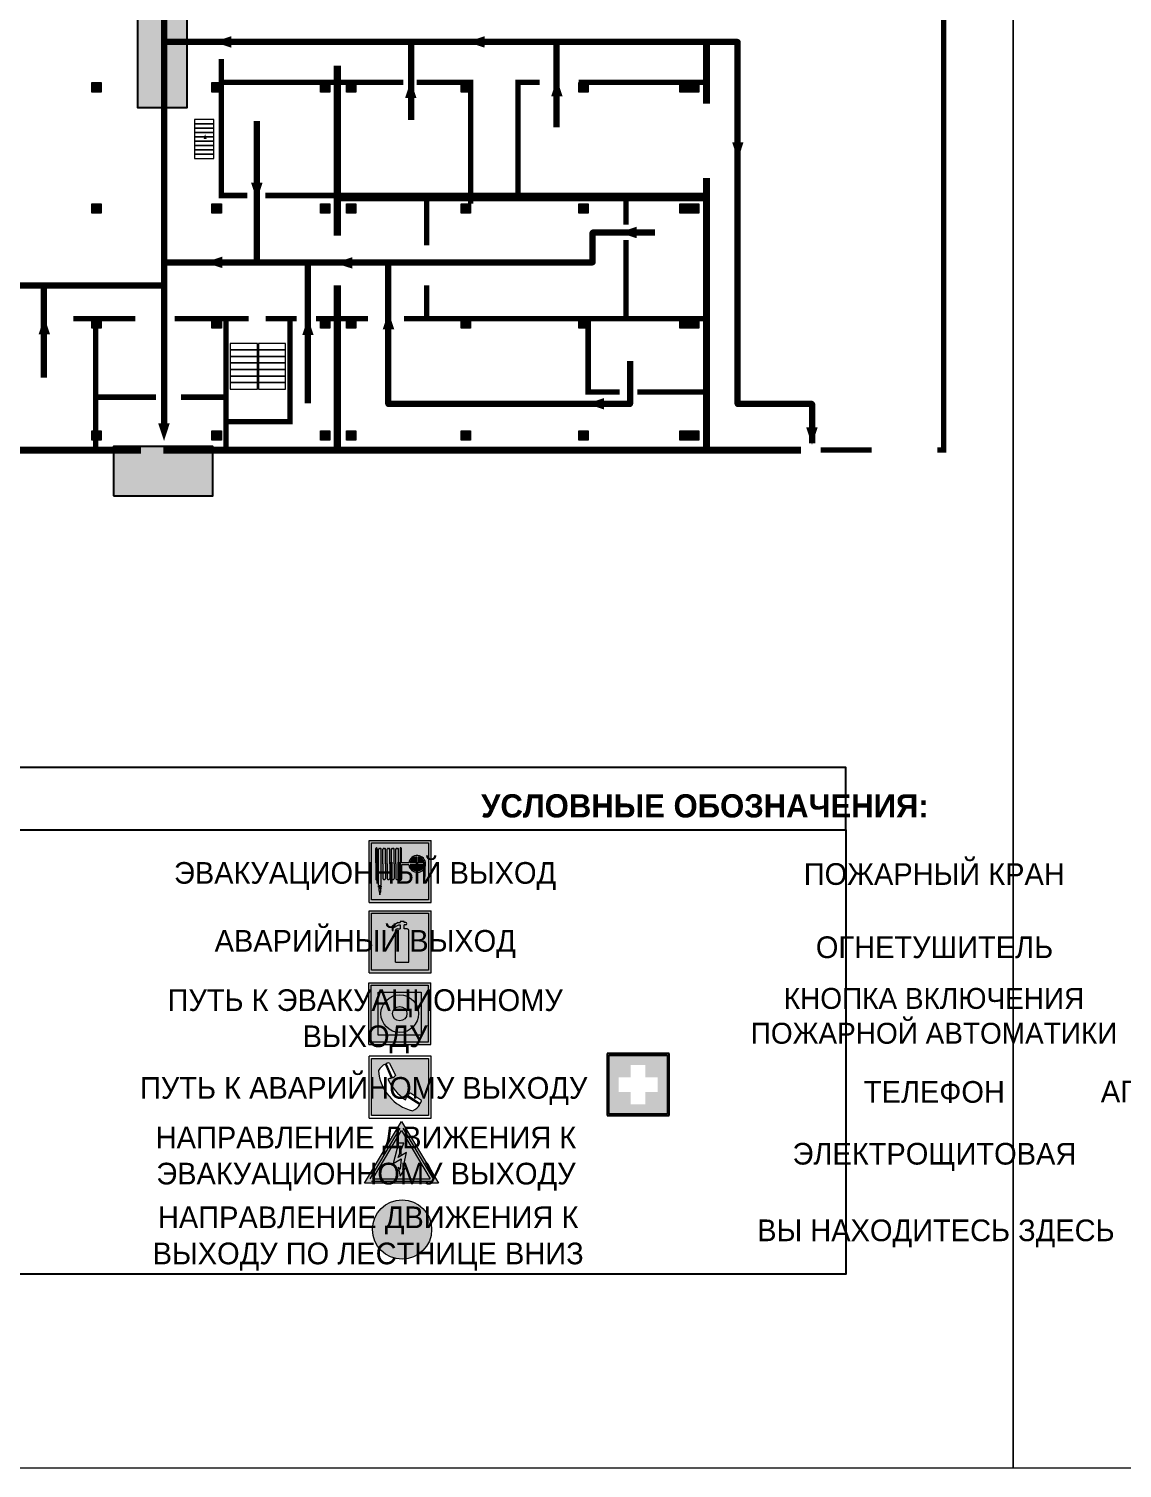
# Model space of a CAD drawing. Header units: millimetres. Extents: x 13810 to 67229, y 12374 to 21950.
# Drawn here: x 27149.5 to 27290.6, y 13757.5 to 13943.3 of the extents above; entities that cross this region are included whole.
import ezdxf

# ---------------------------------------------------------------- set-up
doc = ezdxf.new("R2010")
doc.units = ezdxf.units.MM
doc.layers.add('План_Штампы', color=7, linetype='Continuous')
doc.styles.add('обычный', font='arial.ttf')

# ---------------------------------------------------------------- blocks, each defined once
blk = doc.blocks.new('A$C3E6D3DDE')
at = {"lineweight": 5}
h = blk.add_hatch(color=40, dxfattribs=at)
h.paths.add_polyline_path([(24.1, 1.45), (16.46, -11.35), (31.74, -11.35)])
h.paths.add_polyline_path([(24.09, -0.46), (30.03, -10.41), (18.14, -10.41)], flags=16)
h.paths.add_polyline_path([(24.54, -3.08), (23.41, -6.02), (25.13, -5.01), (24.33, -8.5), (24.82, -8.27), (23.79, -9.86), (23.4, -8.04), (23.8, -8.43), (24.04, -6.29), (22.39, -7.25), (23.44, -3.08)], flags=0)
h = blk.add_hatch(color=256, dxfattribs=at)
h.paths.add_polyline_path([(24.37, 0.03, 0.567511), (23.82, 0.03), (17.59, -10.4, 0.582454), (17.86, -10.88), (30.32, -10.88, 0.582149), (30.6, -10.4)])
h.paths.add_polyline_path([(24.09, -0.46), (18.14, -10.41), (30.03, -10.41)], flags=16)
h.paths.add_polyline_path([(24.54, -3.08), (23.41, -6.02), (25.13, -5.01), (24.33, -8.5), (24.82, -8.27), (23.79, -9.86), (23.4, -8.04), (23.8, -8.43), (24.04, -6.29), (22.39, -7.25), (23.44, -3.08)], flags=0)
h = blk.add_hatch(color=40, dxfattribs=at)
h.paths.add_polyline_path([(24.09, -0.46), (18.14, -10.41), (30.03, -10.41)])
h.paths.add_polyline_path([(24.82, -8.27), (23.79, -9.86), (23.4, -8.04), (23.8, -8.43), (24.04, -6.29), (22.39, -7.25), (23.44, -3.08), (24.54, -3.08), (23.41, -6.02), (25.13, -5.01), (24.33, -8.5)], flags=16)
at = {"color": 40, "lineweight": 5}
for p, q in [((16.46, -11.35), (24.1, 1.45)), ((24.1, 1.45), (31.74, -11.35))]:
    blk.add_line(p, q, dxfattribs=at)
at = {"lineweight": 5}
for p, q in [((17.59, -10.4), (23.82, 0.03)), ((24.37, 0.03), (30.6, -10.4)), ((18.14, -10.41), (24.09, -0.46)), ((24.09, -0.46), (30.03, -10.41)), ((23.44, -3.08), (22.39, -7.25)), ((23.41, -6.02), (24.54, -3.08)), ((25.13, -5.01), (23.41, -6.02)), ((24.54, -3.08), (23.44, -3.08)), ((24.33, -8.5), (25.13, -5.01)), ((22.39, -7.25), (24.04, -6.29)), ((23.8, -8.43), (23.4, -8.04)), ((23.4, -8.04), (23.79, -9.86)), ((23.79, -9.86), (24.82, -8.27)), ((24.04, -6.29), (23.8, -8.43)), ((24.82, -8.27), (24.33, -8.5)), ((17.86, -10.88), (30.32, -10.88)), ((18.14, -10.41), (30.03, -10.41))]:
    blk.add_line(p, q, dxfattribs=at)
at = {"color": 50, "lineweight": 5}
blk.add_line((31.74, -11.35), (16.46, -11.35), dxfattribs=at)
blk = doc.blocks.new('A$C54414219')
at = {"true_color": 0xffffff}
h = blk.add_hatch(color=7, dxfattribs=at)
h.paths.add_polyline_path([(2.39, -9.45), (2.39, -18.3), (11.23, -18.3), (11.23, -9.45)], flags=0)
h.paths.add_polyline_path([(10.71, -13.87, -1), (2.92, -13.87, -1)], flags=0)
h.paths.add_polyline_path([(8.3, -13.87, -1), (5.33, -13.87, -1)], flags=0)
h.paths.add_polyline_path([(0.41, -7.47), (0.41, -20.27), (13.21, -20.27), (13.21, -7.47)])
h.paths.add_polyline_path([(0.92, -19.77), (12.71, -19.77), (12.71, -7.98), (0.92, -7.98)], flags=16)
h.paths.add_polyline_path([(11.23, -9.45), (11.23, -18.3), (2.39, -18.3), (2.39, -9.45)], flags=0)
at = {"lineweight": 5}
h = blk.add_hatch(color=242, dxfattribs=at)
h.paths.add_polyline_path([(12.71, -7.98), (0.92, -7.98), (0.92, -19.77), (12.71, -19.77)])
h.paths.add_polyline_path([(11.23, -18.3), (2.39, -18.3), (2.39, -9.45), (11.23, -9.45)], flags=16)
h.paths.add_polyline_path([(10.71, -13.87, -1), (2.92, -13.87, -1)], flags=0)
h.paths.add_polyline_path([(8.3, -13.87, -1), (5.33, -13.87, -1)], flags=0)
at = {"true_color": 0xffffff}
h = blk.add_hatch(color=7, dxfattribs=at)
h.paths.add_polyline_path([(2.39, -9.45), (2.39, -18.3), (11.23, -18.3), (11.23, -9.45)])
h.paths.add_polyline_path([(10.71, -13.87, -1), (2.92, -13.87, -1)], flags=16)
h.paths.add_polyline_path([(8.3, -13.87, -1), (5.33, -13.87, -1)], flags=0)
at = {"lineweight": 5}
h = blk.add_hatch(color=242, dxfattribs=at)
h.paths.add_polyline_path([(2.92, -13.87, 1), (10.71, -13.87, 1)])
h.paths.add_polyline_path([(8.3, -13.87, -1), (5.33, -13.87, -1)], flags=16)
at = {"color": 242, "lineweight": 5}
for p, q in [((0.41, -20.27), (0.41, -7.47)), ((0.41, -7.47), (13.21, -7.47)), ((0.41, -7.47), (13.21, -7.47)), ((13.21, -20.27), (13.21, -7.47)), ((0.41, -20.27), (13.21, -20.27))]:
    blk.add_line(p, q, dxfattribs=at)
for points in [[(0.92, -7.98), (12.71, -7.98), (12.71, -19.77), (0.92, -19.77)], [(2.39, -9.45), (11.23, -9.45), (11.23, -18.3), (2.39, -18.3)]]:
    blk.add_lwpolyline(points, close=True, dxfattribs=at)
for radius in [3.89, 1.49]:
    blk.add_circle((6.81, -13.87), radius, dxfattribs=at)
blk = doc.blocks.new('A$C456E1F9C')
at = {"lineweight": 5}
h = blk.add_hatch(color=242, dxfattribs=at)
h.paths.add_polyline_path([(0.51, -1.47), (0.51, -13.26), (12.29, -13.26), (12.29, -1.47)])
h.paths.add_polyline_path([(5.42, -4.95, -0.254479), (4.78, -5.4), (3.52, -2.53, -0.209735), (4.23, -2.4)], flags=16)
h.paths.add_polyline_path([(8.53, -8.6), (10.87, -10.17), (10.54, -10.76), (8.03, -9.13, -0.192251)], flags=16)
h.paths.add_polyline_path([(4.61, -5.49, 0.005518), (3.87, -5.72, 0.128647), (7.49, -10.01, 0.00809), (7.83, -9.33), (10.47, -10.97, -0.16736), (8.99, -12.25, -0.327862), (1.95, -3.95, -0.166952), (3.36, -2.62)], flags=16)
at = {"color": 242, "lineweight": 5}
for p, q in [((0, -13.77), (0, -0.97)), ((12.8, -0.97), (0, -0.97)), ((4.61, -5.49), (3.36, -2.62)), ((3.52, -2.53), (4.78, -5.4)), ((4.23, -2.4), (5.42, -4.95)), ((12.8, -13.77), (12.8, -0.97)), ((10.81, -10.12), (8.53, -8.6)), ((7.83, -9.33), (10.47, -10.97)), ((8.03, -9.13), (10.54, -10.76)), ((10.54, -10.76), (10.8, -10.3)), ((10.8, -10.3), (10.81, -10.12)), ((0, -13.77), (12.8, -13.77))]:
    blk.add_line(p, q, dxfattribs=at)
blk.add_lwpolyline([(0.51, -1.47), (12.29, -1.47), (12.29, -13.26), (0.51, -13.26)], close=True, dxfattribs=at)
for centre, radius, start, end in [((4.59, -5.34), 2.99, 114.2845, 152.1974), ((4.02, -3.27), 0.891, 76.3284, 123.7092), ((11.12, -3.31), 9.19, 183.9915, 256.6009), ((14.98, -39.1), 35.17, 107.1487, 108.4135), ((13.86, -0.94), 11.08, 205.5536, 234.8762), ((4.68, -4.59), 0.824, 276.9621, 334.0723), ((8.94, -9.5), 0.989, 114.4092, 157.9388), ((-13.31, 0.8), 23.44, 332.5487, 334.4027), ((7.87, -9.46), 3, 291.9291, 329.9329)]:
    blk.add_arc(centre, radius, start, end, dxfattribs=at)
blk = doc.blocks.new('A$C18900ED3')
h = blk.add_hatch(color=126)
h.paths.add_polyline_path([(-0.18, -0.18), (-7.02, -0.18), (-7.02, -7.02), (-0.18, -7.02)])
h.paths.add_polyline_path([(-5.89, -4.46), (-5.89, -2.77), (-4.46, -2.77), (-4.46, -1.31), (-2.77, -1.31), (-2.77, -2.77), (-1.33, -2.77), (-1.33, -4.46), (-2.77, -4.46), (-2.77, -5.89), (-4.46, -5.89), (-4.46, -4.46)], flags=16)
at = {"color": 126}
for p, q in [((-7.2, 0), (-7.2, -7.2)), ((0, 0), (-7.2, 0)), ((0, -7.2), (0, 0)), ((-7.02, -7.02), (-7.02, -0.18)), ((-7.02, -0.18), (-0.18, -0.18)), ((-0.18, -0.18), (-0.18, -7.02)), ((-7.2, -7.2), (0, -7.2)), ((-0.18, -7.02), (-7.02, -7.02))]:
    blk.add_line(p, q, dxfattribs=at)
blk = doc.blocks.new('A$C37112FD5')
at = {"true_color": 0xf5f5ff}
h = blk.add_hatch(color=7, dxfattribs=at)
h.dxf.hatch_style = 1
h.paths.add_polyline_path([(12.8, -7.4), (0, -7.4), (0, -20.2), (12.8, -20.2)])
h.paths.add_polyline_path([(12.29, -7.91), (12.29, -19.69), (0.51, -19.69), (0.51, -7.91)], flags=16)
h.paths.add_polyline_path([(4.98, -9.04, -0.42597), (5.17, -9.22), (5.17, -12.25), (5.17, -15.29, -0.432244), (4.98, -15.47), (4.83, -15.47, -0.42597), (4.64, -15.29), (4.64, -12.25), (4.64, -9.22, -0.432244), (4.83, -9.04)], flags=0)
h.paths.add_polyline_path([(4.28, -9.22), (4.28, -12.25), (4.28, -15.29, -0.432244), (4.09, -15.47), (3.94, -15.47, -0.42597), (3.75, -15.29), (3.75, -12.25), (3.75, -9.22, -0.432244), (3.94, -9.04), (4.09, -9.04, -0.42597)], flags=0)
h.paths.add_polyline_path([(5.72, -9.04), (5.87, -9.04, -0.42597), (6.06, -9.22), (6.06, -12.25), (6.06, -15.29, -0.432244), (5.87, -15.47), (5.72, -15.47, -0.42597), (5.53, -15.29), (5.53, -12.25), (5.53, -9.22, -0.432244)], flags=0)
h.paths.add_polyline_path([(6.42, -8.9), (6.5, -8.9, -0.42597), (6.69, -9.08), (6.69, -12.03), (8.21, -12.03, -15.824349), (8.21, -12.47), (6.69, -12.47), (6.69, -15.42, -0.432244), (6.5, -15.6), (6.42, -15.6)], flags=0)
h.paths.add_polyline_path([(3.39, -9.22), (3.39, -12.25), (3.39, -15.29, -0.432244), (3.2, -15.47), (3.05, -15.47, -0.42597), (2.85, -15.29), (2.85, -12.25), (2.85, -9.22, -0.432244), (3.05, -9.04), (3.2, -9.04, -0.42597)], flags=0)
h.paths.add_polyline_path([(2.5, -9.22), (2.5, -16.71), (1.96, -16.71), (1.96, -9.22, -0.432244), (2.15, -9.04), (2.31, -9.04, -0.42597)], flags=0)
h.paths.add_polyline_path([(1.61, -8.9), (1.61, -15.6), (1.57, -15.6, -0.42597), (1.37, -15.42), (1.37, -12.03), (1.37, -9.09, -0.432244), (1.57, -8.9)], flags=0)
h.paths.add_polyline_path([(9.76, -10.81), (9.76, -12.03), (8.49, -12.03, -0.336371)], flags=0)
h.paths.add_polyline_path([(8.49, -12.47), (9.76, -12.47), (9.76, -13.7, -0.336371)], flags=0)
h.paths.add_polyline_path([(10.11, -10.81, -0.336371), (11.38, -12.03), (10.11, -12.03)], flags=0)
h.paths.add_polyline_path([(10.11, -12.47), (11.38, -12.47, -0.336371), (10.11, -13.7)], flags=0)
h.paths.add_polyline_path([(2.5, -16.84), (2.5, -17.05), (1.97, -17.05), (1.97, -16.84)], flags=0)
h.paths.add_polyline_path([(2.5, -17.24, -0.033778), (2.24, -18.6, -0.033778), (1.97, -17.24)], flags=0)
h = blk.add_hatch(color=242)
h.dxf.hatch_style = 1
h.paths.add_polyline_path([(12.29, -7.91), (0.51, -7.91), (0.51, -19.69), (12.29, -19.69)])
h.paths.add_polyline_path([(6.42, -15.6), (6.42, -8.9), (6.5, -8.9, -0.42597), (6.69, -9.08), (6.69, -12.03), (8.21, -12.03, -15.824349), (8.21, -12.47), (6.69, -12.47), (6.69, -15.42, -0.432244), (6.5, -15.6)], flags=16)
h.paths.add_polyline_path([(5.87, -15.47), (5.72, -15.47, -0.42597), (5.53, -15.29), (5.53, -12.25), (5.53, -9.22, -0.432244), (5.72, -9.04), (5.87, -9.04, -0.42597), (6.06, -9.22), (6.06, -12.25), (6.06, -15.29, -0.432244)], flags=16)
h.paths.add_polyline_path([(4.98, -15.47), (4.83, -15.47, -0.42597), (4.64, -15.29), (4.64, -12.25), (4.64, -9.22, -0.432244), (4.83, -9.04), (4.98, -9.04, -0.42597), (5.17, -9.22), (5.17, -12.25), (5.17, -15.29, -0.432244)], flags=16)
h.paths.add_polyline_path([(4.09, -15.47), (3.94, -15.47, -0.42597), (3.75, -15.29), (3.75, -12.25), (3.75, -9.22, -0.432244), (3.94, -9.04), (4.09, -9.04, -0.42597), (4.28, -9.22), (4.28, -12.25), (4.28, -15.29, -0.432244)], flags=16)
h.paths.add_polyline_path([(3.2, -15.47), (3.05, -15.47, -0.42597), (2.85, -15.29), (2.85, -12.25), (2.85, -9.22, -0.432244), (3.05, -9.04), (3.2, -9.04, -0.42597), (3.39, -9.22), (3.39, -12.25), (3.39, -15.29, -0.432244)], flags=16)
h.paths.add_polyline_path([(2.5, -17.05), (1.97, -17.05), (1.97, -16.84), (2.5, -16.84)], flags=16)
h.paths.add_polyline_path([(2.5, -17.24, -0.033778), (2.24, -18.6, -0.033778), (1.97, -17.24)], flags=16)
h.paths.add_polyline_path([(2.5, -16.71), (1.96, -16.71), (1.96, -9.22, -0.432244), (2.15, -9.04), (2.31, -9.04, -0.42597), (2.5, -9.22)], flags=16)
h.paths.add_polyline_path([(1.61, -15.6), (1.57, -15.6, -0.42597), (1.37, -15.42), (1.37, -12.03), (1.37, -9.09, -0.432244), (1.57, -8.9), (1.61, -8.9)], flags=16)
h.paths.add_polyline_path([(8.49, -12.47), (9.76, -12.47), (9.76, -13.7, -0.336371)], flags=0)
h.paths.add_polyline_path([(10.11, -13.7), (10.11, -12.47), (11.38, -12.47, -0.336371)], flags=0)
h.paths.add_polyline_path([(8.49, -12.03, -0.336371), (9.76, -10.81), (9.76, -12.03)], flags=0)
h.paths.add_polyline_path([(10.11, -12.03), (10.11, -10.81, -0.336371), (11.38, -12.03)], flags=0)
h = blk.add_hatch(color=7, dxfattribs=at)
h.dxf.hatch_style = 1
h.paths.add_polyline_path([(1.61, -8.9), (1.57, -8.9, 0.432244), (1.37, -9.09), (1.37, -12.03), (1.37, -15.42, 0.42597), (1.57, -15.6), (1.61, -15.6)])
h.paths.add_polyline_path([(2.5, -9.22, 0.42597), (2.31, -9.04), (2.15, -9.04, 0.432244), (1.96, -9.22), (1.96, -16.71), (2.5, -16.71)])
h.paths.add_polyline_path([(2.5, -16.84), (1.97, -16.84), (1.97, -17.05), (2.5, -17.05)])
h.paths.add_polyline_path([(2.5, -17.24), (1.97, -17.24, 0.033778), (2.24, -18.6, 0.033778)])
h.paths.add_polyline_path([(3.39, -12.25), (3.39, -9.22, 0.42597), (3.2, -9.04), (3.05, -9.04, 0.432244), (2.85, -9.22), (2.85, -12.25), (2.85, -15.29, 0.42597), (3.05, -15.47), (3.2, -15.47, 0.432244), (3.39, -15.29)])
h.paths.add_polyline_path([(4.28, -12.25), (4.28, -9.22, 0.42597), (4.09, -9.04), (3.94, -9.04, 0.432244), (3.75, -9.22), (3.75, -12.25), (3.75, -15.29, 0.42597), (3.94, -15.47), (4.09, -15.47, 0.432244), (4.28, -15.29)])
h.paths.add_polyline_path([(5.17, -12.25), (5.17, -9.22, 0.42597), (4.98, -9.04), (4.83, -9.04, 0.432244), (4.64, -9.22), (4.64, -12.25), (4.64, -15.29, 0.42597), (4.83, -15.47), (4.98, -15.47, 0.432244), (5.17, -15.29)])
h.paths.add_polyline_path([(6.06, -12.25), (6.06, -9.22, 0.42597), (5.87, -9.04), (5.72, -9.04, 0.432244), (5.53, -9.22), (5.53, -12.25), (5.53, -15.29, 0.42597), (5.72, -15.47), (5.87, -15.47, 0.432244), (6.06, -15.29)])
h.paths.add_polyline_path([(6.69, -12.47), (8.21, -12.47, 15.824349), (8.21, -12.03), (6.69, -12.03), (6.69, -9.08, 0.42597), (6.5, -8.9), (6.42, -8.9), (6.42, -15.6), (6.5, -15.6, 0.432244), (6.69, -15.42)])
h.paths.add_polyline_path([(8.49, -12.47), (9.76, -12.47), (9.76, -13.7, -0.336371)], flags=16)
h.paths.add_polyline_path([(8.49, -12.03, -0.336371), (9.76, -10.81), (9.76, -12.03)], flags=16)
h.paths.add_polyline_path([(10.11, -12.47), (11.38, -12.47, -0.336371), (10.11, -13.7)], flags=16)
h.paths.add_polyline_path([(10.11, -12.03), (10.11, -10.81, -0.336371), (11.38, -12.03)], flags=16)
h = blk.add_hatch(color=242)
h.dxf.hatch_style = 1
h.paths.add_polyline_path([(9.76, -10.81, 0.336371), (8.49, -12.03), (9.76, -12.03)])
h.paths.add_polyline_path([(10.11, -10.81), (10.11, -12.03), (11.38, -12.03, 0.336371)])
h.paths.add_polyline_path([(11.38, -12.47), (10.11, -12.47), (10.11, -13.7, 0.336371)])
h.paths.add_polyline_path([(9.76, -12.47), (8.49, -12.47, 0.336371), (9.76, -13.7)])
at = {"color": 242, "lineweight": 5}
for p, q in [((0, -20.2), (0, -7.4)), ((0, -7.4), (12.8, -7.4)), ((1.57, -8.9), (1.61, -8.9)), ((1.61, -8.9), (1.61, -15.6)), ((6.42, -8.9), (6.42, -15.6)), ((6.5, -8.9), (6.42, -8.9)), ((12.8, -20.2), (12.8, -7.4)), ((1.37, -12.03), (1.37, -9.08)), ((1.96, -16.71), (1.96, -9.22)), ((2.15, -9.04), (2.31, -9.04)), ((2.5, -16.71), (2.5, -9.22)), ((2.85, -12.25), (2.85, -9.22)), ((3.05, -9.04), (3.2, -9.04)), ((3.39, -12.25), (3.39, -9.22)), ((3.75, -12.25), (3.75, -9.22)), ((3.94, -9.04), (4.09, -9.04)), ((4.28, -12.25), (4.28, -9.22)), ((4.64, -12.25), (4.64, -9.22)), ((4.83, -9.04), (4.98, -9.04)), ((5.17, -12.25), (5.17, -9.22)), ((5.53, -12.25), (5.53, -9.22)), ((5.72, -9.04), (5.87, -9.04)), ((6.06, -12.25), (6.06, -9.22)), ((6.69, -12.03), (6.69, -9.08)), ((9.76, -10.81), (9.76, -12.03)), ((10.11, -10.81), (10.11, -12.03)), ((1.37, -12.03), (1.37, -15.42)), ((2.85, -12.25), (2.85, -15.29)), ((3.39, -12.25), (3.39, -15.29)), ((3.75, -12.25), (3.75, -15.29)), ((4.28, -12.25), (4.28, -15.29)), ((4.64, -12.25), (4.64, -15.29)), ((5.17, -12.25), (5.17, -15.29)), ((5.53, -12.25), (5.53, -15.29)), ((6.06, -12.25), (6.06, -15.29)), ((8.21, -12.03), (6.69, -12.03)), ((8.21, -12.47), (6.69, -12.47)), ((6.69, -12.47), (6.69, -15.42)), ((9.76, -12.03), (8.49, -12.03)), ((9.76, -12.47), (8.49, -12.47)), ((9.76, -12.47), (9.76, -13.7)), ((11.38, -12.03), (10.11, -12.03)), ((11.38, -12.47), (10.11, -12.47)), ((10.11, -12.47), (10.11, -13.7)), ((1.57, -15.6), (1.61, -15.6)), ((1.96, -16.71), (2.5, -16.71)), ((1.97, -16.84), (2.5, -16.84)), ((1.97, -17.05), (1.97, -16.84)), ((2.5, -17.05), (1.97, -17.05)), ((1.97, -17.24), (2.5, -17.24)), ((2.5, -16.84), (2.5, -17.05)), ((3.05, -15.47), (3.2, -15.47)), ((3.94, -15.47), (4.09, -15.47)), ((4.83, -15.47), (4.98, -15.47)), ((5.72, -15.47), (5.87, -15.47)), ((6.42, -15.6), (6.5, -15.6)), ((0, -20.2), (12.8, -20.2))]:
    blk.add_line(p, q, dxfattribs=at)
blk.add_lwpolyline([(0.51, -7.91), (12.29, -7.91), (12.29, -19.69), (0.51, -19.69)], close=True, dxfattribs=at)
for centre, radius, start, end in [((1.56, -9.09), 0.182, 87.1027, 180.6071), ((6.51, -9.09), 0.182, 359.3929, 92.8973), ((2.15, -9.22), 0.182, 87.1027, 180.6071), ((2.32, -9.22), 0.182, 359.3929, 92.8973), ((3.04, -9.22), 0.182, 87.1027, 180.6071), ((3.21, -9.22), 0.182, 359.3929, 92.8973), ((3.93, -9.22), 0.182, 87.1027, 180.6071), ((4.1, -9.22), 0.182, 359.3929, 92.8973), ((4.82, -9.22), 0.182, 87.1027, 180.6071), ((4.99, -9.22), 0.182, 359.3929, 92.8973), ((5.71, -9.22), 0.182, 87.1027, 180.6071), ((5.88, -9.22), 0.182, 359.3929, 92.8973), ((9.93, -12.25), 1.74, 187.2319, 172.7681), ((9.93, -12.25), 1.46, 96.9927, 171.3585), ((9.93, -12.25), 1.46, 8.6415, 83.0073), ((9.93, -12.25), 1.46, 188.6415, 263.0073), ((9.93, -12.25), 1.46, 276.9927, 351.3585), ((1.56, -15.42), 0.182, 179.3929, 272.8973), ((12.17, -15.98), 10.27, 187.041, 194.7793), ((-7.7, -15.98), 10.27, 345.2207, 352.959), ((3.04, -15.29), 0.182, 179.3929, 272.8973), ((3.21, -15.29), 0.182, 267.1027, 0.6071), ((3.93, -15.29), 0.182, 179.3929, 272.8973), ((4.1, -15.29), 0.182, 267.1027, 0.6071), ((4.82, -15.29), 0.182, 179.3929, 272.8973), ((4.99, -15.29), 0.182, 267.1027, 0.6071), ((5.71, -15.29), 0.182, 179.3929, 272.8973), ((5.88, -15.29), 0.182, 267.1027, 0.6071), ((6.51, -15.42), 0.182, 267.1027, 0.6071)]:
    blk.add_arc(centre, radius, start, end, dxfattribs=at)
blk = doc.blocks.new('A$C3AD82952')
at = {"true_color": 0xf5f5ff}
h = blk.add_hatch(color=7, dxfattribs=at)
h.dxf.hatch_style = 1
h.paths.add_polyline_path([(8.21, 8.73, 0.414214), (7.89, 9.05), (7.22, 9.05), (7.22, 9.92), (7.59, 9.92, 1), (7.57, 10.36), (7.22, 10.36), (7.22, 10.6), (6.43, 10.6), (6.43, 10.36), (6.01, 10.36), (4.74, 9.59), (4.74, 8.69), (4.98, 8.73), (4.98, 9.26), (6.12, 9.91), (6.43, 9.91), (6.43, 9.05), (5.76, 9.05, 0.414214), (5.44, 8.73), (5.44, 2.2), (8.21, 2.2)], flags=0)
h.paths.add_polyline_path([(12.8, 12.8), (0, 12.8), (0, 0), (12.8, 0)])
h.paths.add_polyline_path([(0.51, 12.29), (12.29, 12.29), (12.29, 0.51), (0.51, 0.51)], flags=16)
h.paths.add_polyline_path([(4.74, 9.59), (6.01, 10.36), (6.43, 10.36), (6.43, 10.6), (7.22, 10.6), (7.22, 10.36), (7.59, 10.36, -0.94586), (7.59, 9.92), (7.22, 9.92), (7.22, 9.05), (7.89, 9.05, -0.414214), (8.21, 8.73), (8.21, 2.2), (5.44, 2.2), (5.44, 8.73, -0.414214), (5.76, 9.05), (6.43, 9.05), (6.43, 9.91), (6.12, 9.91), (4.98, 9.26), (4.98, 8.73), (4.74, 8.69)], flags=0)
h = blk.add_hatch(color=242)
h.dxf.hatch_style = 1
h.paths.add_polyline_path([(12.29, 12.29), (0.51, 12.29), (0.51, 0.51), (12.29, 0.51)])
h.paths.add_polyline_path([(4.74, 8.69), (4.74, 9.59), (6.01, 10.36), (6.43, 10.36), (6.43, 10.6), (7.22, 10.6), (7.22, 10.36), (7.59, 10.36, -0.94586), (7.59, 9.92), (7.22, 9.92), (7.22, 9.05), (7.89, 9.05, -0.414214), (8.21, 8.73), (8.21, 2.2), (5.44, 2.2), (5.44, 8.73, -0.414214), (5.76, 9.05), (6.43, 9.05), (6.43, 9.91), (6.12, 9.91), (4.98, 9.26), (4.98, 8.73)], flags=16)
h = blk.add_hatch(color=7, dxfattribs=at)
h.dxf.hatch_style = 1
h.paths.add_polyline_path([(8.21, 8.73, 0.414214), (7.89, 9.05), (7.22, 9.05), (7.22, 9.92), (7.59, 9.92, 1), (7.57, 10.36), (7.22, 10.36), (7.22, 10.6), (6.43, 10.6), (6.43, 10.36), (6.01, 10.36), (4.74, 9.59), (4.74, 8.69), (4.98, 8.73), (4.98, 9.26), (6.12, 9.91), (6.43, 9.91), (6.43, 9.05), (5.76, 9.05, 0.414214), (5.44, 8.73), (5.44, 2.2), (8.21, 2.2)])
at = {"color": 242, "lineweight": 5}
for p, q in [((0, 0), (0, 12.8)), ((0, 12.8), (12.8, 12.8)), ((12.8, 0), (12.8, 12.8)), ((6.01, 10.36), (4.74, 9.59)), ((4.74, 9.59), (4.74, 8.69)), ((4.98, 9.26), (6.12, 9.91)), ((4.98, 8.73), (4.98, 9.26)), ((5.76, 9.05), (6.43, 9.05)), ((6.01, 10.36), (6.43, 10.36)), ((6.12, 9.91), (6.43, 9.91)), ((7.22, 10.6), (6.43, 10.6)), ((6.43, 10.6), (6.43, 10.36)), ((6.43, 9.91), (6.43, 9.05)), ((7.22, 10.36), (7.22, 10.6)), ((7.59, 10.36), (7.22, 10.36)), ((7.22, 9.05), (7.22, 9.92)), ((7.59, 9.92), (7.22, 9.92)), ((7.89, 9.05), (7.22, 9.05)), ((4.74, 8.69), (4.98, 8.73)), ((5.44, 2.2), (5.44, 8.73)), ((8.21, 2.2), (8.21, 8.73)), ((0, 0), (12.8, 0)), ((5.44, 2.2), (8.21, 2.2))]:
    blk.add_line(p, q, dxfattribs=at)
blk.add_lwpolyline([(0.51, 12.29), (12.29, 12.29), (12.29, 0.51), (0.51, 0.51)], close=True, dxfattribs=at)
for centre, radius, start, end in [((5.76, 8.73), 0.32, 90, 180), ((7.58, 10.14), 0.223, 273.1875, 86.8125), ((7.89, 8.73), 0.32, 0, 90)]:
    blk.add_arc(centre, radius, start, end, dxfattribs=at)
blk = doc.blocks.new('A$C7B8C2D5B')
at = {"lineweight": 0}
h = blk.add_hatch(color=5, dxfattribs=at)
h.dxf.hatch_style = 1
h.paths.add_polyline_path([(1.397, -3.024, 1), (-2.112, -3.024, 1)])
at = {"color": 5, "lineweight": 0}
blk.add_circle((-0.358, -3.024), 1.755, dxfattribs=at)
blk = doc.blocks.new('A$C7B4425F7')
at = {"true_color": 0xffffff}
blk.add_hatch(color=7, dxfattribs=at).paths.add_polyline_path([(0, 0), (-16, 0), (-16, -8), (0, -8)])
h = blk.add_hatch(color=126)
h.paths.add_polyline_path([(-0.2, -0.2), (-15.8, -0.2), (-15.8, -7.8), (-0.2, -7.8)])
h.paths.add_polyline_path([(-11.76, -2.03), (-11.76, -3.66), (-11.17, -3.66, -0.568275), (-11.17, -6.18), (-12.58, -6.18), (-12.58, -2.03)], flags=16)
h.paths.add_polyline_path([(-13.33, -4.12, -0.495768), (-13.59, -6.18), (-15.03, -6.18), (-15.03, -2.03), (-13.59, -2.03, -0.487973)], flags=16)
h.paths.add_polyline_path([(-10.25, -2.03), (-9.48, -2.03), (-9.48, -6.18), (-10.25, -6.18)], flags=16)
h.paths.add_polyline_path([(-13.84, -3.69), (-14.24, -3.69), (-14.24, -3.03), (-13.9, -3.03, -0.692621)], flags=0)
h.paths.add_polyline_path([(-9.15, -2.03), (-8.4, -2.03), (-8.04, -3.07), (-7.68, -2.03), (-6.93, -2.03), (-7.64, -4.1), (-6.93, -6.18), (-7.68, -6.18), (-8.04, -5.14), (-8.4, -6.18), (-9.15, -6.18), (-8.44, -4.1)], flags=16)
h.paths.add_polyline_path([(-11.76, -4.46), (-11.42, -4.46, -0.692621), (-11.36, -5.12), (-11.76, -5.12)], flags=0)
h.paths.add_polyline_path([(-13.9, -5.2), (-14.24, -5.2), (-14.24, -4.55), (-13.84, -4.55, -0.708038)], flags=0)
edge = h.paths.add_edge_path(flags=16)
edge.add_ellipse((-5.51, -4.08), major_axis=(0, 2.05), ratio=0.586184, start_angle=0, end_angle=360)
edge = h.paths.add_edge_path(flags=0)
edge.add_ellipse((-5.51, -4.08), major_axis=(0, 1.14), ratio=0.454828, start_angle=0, end_angle=360)
h.paths.add_polyline_path([(-4.13, -4.96, 0.377264), (-3.48, -4.52, 0.0555), (-3.16, -2.03), (-1.66, -2.03), (-1.66, -4.96), (-0.96, -4.96), (-0.96, -7.01), (-1.75, -7.01), (-1.75, -6.18), (-3.3, -6.18), (-3.3, -7.02), (-4.13, -7.02)], flags=16)
h.paths.add_polyline_path([(-2.73, -2.91), (-2.28, -2.91), (-2.28, -4.96), (-3.05, -4.96, 0.079136)], flags=0)
at = {"color": 126}
blk.add_lwpolyline([(-16, -8), (0, -8), (0, 0), (-16, 0)], close=True, dxfattribs=at)
blk = doc.blocks.new('A$C32E8229D')
at = {"true_color": 0xffffff}
blk.add_hatch(color=7, dxfattribs=at).paths.add_polyline_path([(0, 0), (0, -8), (16, -8), (16, 0)])
h = blk.add_hatch(color=126)
h.paths.add_polyline_path([(0.2, -0.2), (15.8, -0.2), (15.8, -7.8), (0.2, -7.8)])
h.paths.add_polyline_path([(13.49, -2.05), (12.08, -2.05), (11.37, -2.63, 0.162397), (11.29, -2.84), (11.29, -3.63), (10.35, -3.63), (10.35, -4.05), (11.68, -4.05), (11.68, -3.48), (12.26, -4.28), (11.29, -5.1), (11.29, -6.78), (11.85, -6.78), (11.85, -5.44), (12.8, -4.64), (12.8, -5.94), (14.46, -5.94), (14.46, -5.39), (13.45, -5.39), (13.45, -3.97), (12.46, -2.59), (13.15, -2.59), (13.69, -3.34), (14.18, -3)], flags=16)
h.paths.add_polyline_path([(10.74, -1.82, 1), (11.8, -1.82, 1)], flags=16)
h.paths.add_polyline_path([(9.39, -3.59), (5.99, -3.59), (6.56, -3.03), (5.91, -3.03), (5.1, -3.83), (5.91, -4.64), (6.56, -4.64), (5.99, -4.09), (9.39, -4.09)], flags=16)
h.paths.add_polyline_path([(4.29, -1.08), (1.72, -1.08), (1.72, -6.6), (4.29, -6.6)], flags=16)
at = {"color": 126}
blk.add_lwpolyline([(16, -8), (0, -8), (0, 0), (16, 0)], close=True, dxfattribs=at)

msp = doc.modelspace()

# ---------------------------------------------------------------- hatches: boundary and pattern name
at = {"lineweight": 0}
h = msp.add_hatch(color=256, dxfattribs=at)
h.dxf.hatch_style = 1
h.paths.add_polyline_path([(27158.88, 13935.14), (27158.88, 13936.37), (27157.66, 13936.37), (27157.66, 13935.14)])
h = msp.add_hatch(color=256, dxfattribs=at)
h.dxf.hatch_style = 1
h.paths.add_polyline_path([(27174.39, 13935.14), (27174.39, 13936.37), (27173.16, 13936.37), (27173.16, 13935.14)])
h = msp.add_hatch(color=256, dxfattribs=at)
h.dxf.hatch_style = 1
h.paths.add_polyline_path([(27188.4, 13935.14), (27188.4, 13936.37), (27187.18, 13936.37), (27187.18, 13935.14)])
h = msp.add_hatch(color=256, dxfattribs=at)
h.dxf.hatch_style = 1
h.paths.add_polyline_path([(27191.73, 13935.14), (27191.73, 13936.37), (27190.51, 13936.37), (27190.51, 13935.14)])
h = msp.add_hatch(color=256, dxfattribs=at)
h.dxf.hatch_style = 1
h.paths.add_polyline_path([(27206.54, 13935.14), (27206.54, 13936.37), (27205.32, 13936.37), (27205.32, 13935.14)])
h = msp.add_hatch(color=256, dxfattribs=at)
h.dxf.hatch_style = 1
h.paths.add_polyline_path([(27221.72, 13935.14), (27221.72, 13936.37), (27220.5, 13936.37), (27220.5, 13935.14)])
h = msp.add_hatch(color=256, dxfattribs=at)
h.dxf.hatch_style = 1
h.paths.add_polyline_path([(27234.79, 13935.14), (27234.79, 13936.37), (27233.57, 13936.37), (27233.57, 13935.14)])
h = msp.add_hatch(color=256, dxfattribs=at)
h.dxf.hatch_style = 1
h.paths.add_polyline_path([(27236.01, 13935.14), (27236.01, 13936.37), (27234.79, 13936.37), (27234.79, 13935.14)])
h = msp.add_hatch(color=256, dxfattribs=at)
h.dxf.hatch_style = 1
h.paths.add_polyline_path([(27158.88, 13919.48), (27158.88, 13920.71), (27157.66, 13920.71), (27157.66, 13919.48)])
h = msp.add_hatch(color=256, dxfattribs=at)
h.dxf.hatch_style = 1
h.paths.add_polyline_path([(27174.39, 13919.48), (27174.39, 13920.71), (27173.16, 13920.71), (27173.16, 13919.48)])
h = msp.add_hatch(color=256, dxfattribs=at)
h.dxf.hatch_style = 1
h.paths.add_polyline_path([(27188.4, 13919.48), (27188.4, 13920.71), (27187.18, 13920.71), (27187.18, 13919.48)])
h = msp.add_hatch(color=256, dxfattribs=at)
h.dxf.hatch_style = 1
h.paths.add_polyline_path([(27191.73, 13919.48), (27191.73, 13920.71), (27190.51, 13920.71), (27190.51, 13919.48)])
h = msp.add_hatch(color=256, dxfattribs=at)
h.dxf.hatch_style = 1
h.paths.add_polyline_path([(27206.54, 13919.48), (27206.54, 13920.71), (27205.32, 13920.71), (27205.32, 13919.48)])
h = msp.add_hatch(color=256, dxfattribs=at)
h.dxf.hatch_style = 1
h.paths.add_polyline_path([(27221.72, 13919.48), (27221.72, 13920.71), (27220.5, 13920.71), (27220.5, 13919.48)])
h = msp.add_hatch(color=256, dxfattribs=at)
h.dxf.hatch_style = 1
h.paths.add_polyline_path([(27234.79, 13919.48), (27234.79, 13920.71), (27233.57, 13920.71), (27233.57, 13919.48)])
h = msp.add_hatch(color=256, dxfattribs=at)
h.dxf.hatch_style = 1
h.paths.add_polyline_path([(27236.01, 13919.48), (27236.01, 13920.71), (27234.79, 13920.71), (27234.79, 13919.48)])
h = msp.add_hatch(color=256, dxfattribs=at)
h.dxf.hatch_style = 1
h.paths.add_polyline_path([(27158.88, 13904.63), (27158.88, 13905.86), (27157.66, 13905.86), (27157.66, 13904.63)])
h = msp.add_hatch(color=256, dxfattribs=at)
h.dxf.hatch_style = 1
h.paths.add_polyline_path([(27174.39, 13904.63), (27174.39, 13905.86), (27173.16, 13905.86), (27173.16, 13904.63)])
h = msp.add_hatch(color=256, dxfattribs=at)
h.dxf.hatch_style = 1
h.paths.add_polyline_path([(27188.4, 13904.63), (27188.4, 13905.86), (27187.18, 13905.86), (27187.18, 13904.63)])
h = msp.add_hatch(color=256, dxfattribs=at)
h.dxf.hatch_style = 1
h.paths.add_polyline_path([(27191.73, 13904.63), (27191.73, 13905.86), (27190.51, 13905.86), (27190.51, 13904.63)])
h = msp.add_hatch(color=256, dxfattribs=at)
h.dxf.hatch_style = 1
h.paths.add_polyline_path([(27206.54, 13904.63), (27206.54, 13905.86), (27205.32, 13905.86), (27205.32, 13904.63)])
h = msp.add_hatch(color=256, dxfattribs=at)
h.dxf.hatch_style = 1
h.paths.add_polyline_path([(27221.72, 13904.63), (27221.72, 13905.86), (27220.5, 13905.86), (27220.5, 13904.63)])
h = msp.add_hatch(color=256, dxfattribs=at)
h.dxf.hatch_style = 1
h.paths.add_polyline_path([(27234.79, 13904.63), (27234.79, 13905.86), (27233.57, 13905.86), (27233.57, 13904.63)])
h = msp.add_hatch(color=256, dxfattribs=at)
h.dxf.hatch_style = 1
h.paths.add_polyline_path([(27236.01, 13904.63), (27236.01, 13905.86), (27234.79, 13905.86), (27234.79, 13904.63)])
h = msp.add_hatch(color=256, dxfattribs=at)
h.dxf.hatch_style = 1
h.paths.add_polyline_path([(27158.88, 13890.18), (27158.88, 13891.41), (27157.66, 13891.41), (27157.66, 13890.18)])
h = msp.add_hatch(color=256, dxfattribs=at)
h.dxf.hatch_style = 1
h.paths.add_polyline_path([(27174.39, 13890.18), (27174.39, 13891.41), (27173.16, 13891.41), (27173.16, 13890.18)])
h = msp.add_hatch(color=256, dxfattribs=at)
h.dxf.hatch_style = 1
h.paths.add_polyline_path([(27188.4, 13890.18), (27188.4, 13891.41), (27187.18, 13891.41), (27187.18, 13890.18)])
h = msp.add_hatch(color=256, dxfattribs=at)
h.dxf.hatch_style = 1
h.paths.add_polyline_path([(27191.73, 13890.18), (27191.73, 13891.41), (27190.51, 13891.41), (27190.51, 13890.18)])
h = msp.add_hatch(color=256, dxfattribs=at)
h.dxf.hatch_style = 1
h.paths.add_polyline_path([(27206.54, 13890.18), (27206.54, 13891.41), (27205.32, 13891.41), (27205.32, 13890.18)])
h = msp.add_hatch(color=256, dxfattribs=at)
h.dxf.hatch_style = 1
h.paths.add_polyline_path([(27221.72, 13890.18), (27221.72, 13891.41), (27220.5, 13891.41), (27220.5, 13890.18)])
h = msp.add_hatch(color=256, dxfattribs=at)
h.dxf.hatch_style = 1
h.paths.add_polyline_path([(27234.79, 13890.18), (27234.79, 13891.41), (27233.57, 13891.41), (27233.57, 13890.18)])
h = msp.add_hatch(color=256, dxfattribs=at)
h.dxf.hatch_style = 1
h.paths.add_polyline_path([(27236.01, 13890.18), (27236.01, 13891.41), (27234.79, 13891.41), (27234.79, 13890.18)])

# ---------------------------------------------------------------- linework, layer by layer
at = {"color": 126, "lineweight": 0, "true_color": 0x008754}
for points in [[(26676.58, 14152.45), (27276.58, 14152.45), (27276.58, 13757.45), (26676.58, 13757.45)], [(27276.58, 14152.45), (27876.58, 14152.45), (27876.58, 13757.45), (27276.58, 13757.45)]]:
    msp.add_lwpolyline(points, close=True, dxfattribs=at)
at = {"color": 126, "lineweight": 100, "true_color": 0x008754}
for points in [[(27167.01, 13910.15), (27167.01, 14057.46)], [(27198.89, 13931.53), (27198.89, 13941.61), (27167.01, 13941.61)], [(27198.89, 13941.61), (27217.65, 13941.61), (27217.65, 13930.58)], [(27217.65, 13941.61), (27241, 13941.61), (27241, 13894.86), (27250.61, 13894.86), (27250.61, 13889.81)], [(27178.97, 13913.14), (27178.97, 13931.36)], [(27195.92, 13913.14), (27222.29, 13913.14), (27222.29, 13916.99), (27230.33, 13916.99)], [(27227.14, 13900.38), (27227.14, 13894.86), (27195.92, 13894.86), (27195.92, 13913.14), (27167.01, 13913.14)], [(27185.55, 13913.14), (27185.55, 13894.97)], [(26725.54, 13910.15), (27167.01, 13910.15), (27167.01, 13891.82)], [(27151.47, 13898.29), (27151.47, 13910.15)]]:
    msp.add_lwpolyline(points, dxfattribs=at)
at = {"lineweight": 0}
for points, const_width in [([(27255.73, 13955.24), (27255.73, 13952.45), (27237.18, 13952.45), (27267.61, 13952.45), (27267.61, 13888.9), (27266.77, 13888.9)], 0.693), ([(27236.99, 13941.48), (27236.99, 13933.64)], 0.924), ([(27174.39, 13939.39), (27174.39, 13921.78), (27177.72, 13921.78)], 0.693), ([(27189.35, 13938.55), (27189.35, 13916.59)], 0.924), ([(27174.39, 13936.37), (27197.88, 13936.37)], 0.693), ([(27199.58, 13936.37), (27206.54, 13936.37), (27206.54, 13920.71)], 0.693), ([(27215.44, 13936.37), (27212.67, 13936.37), (27212.67, 13921.58)], 0.693), ([(27220.5, 13936.37), (27236.74, 13936.37)], 0.693), ([(27236.99, 13924.04), (27236.99, 13888.9), (27249.19, 13888.9), (27166.87, 13888.9)], 0.924), ([(27180.06, 13921.78), (27236.76, 13921.78)], 0.693), ([(27189.35, 13921.35), (27236.88, 13921.35)], 0.693), ([(27200.88, 13915.33), (27200.88, 13921.46)], 0.693), ([(27226.61, 13918.03), (27226.61, 13921.29)], 0.693), ([(27226.61, 13905.86), (27226.61, 13916.05)], 0.693), ([(27189.35, 13910.19), (27189.35, 13888.82)], 0.924), ([(27200.88, 13905.86), (27200.88, 13910.18)], 0.693), ([(27155.29, 13905.86), (27163.29, 13905.86)], 0.693), ([(27158.16, 13905.86), (27158.16, 13888.82)], 0.693), ([(27168.37, 13905.86), (27177.89, 13905.86)], 0.693), ([(27169.19, 13895.74), (27174.98, 13895.74), (27174.98, 13905.86), (27174.98, 13888.78), (27174.98, 13892.57), (27183.22, 13892.57), (27183.22, 13905.86)], 0.693), ([(27180.11, 13905.86), (27184.11, 13905.86)], 0.693), ([(27186.58, 13905.86), (27189.19, 13905.86)], 0.693), ([(27189.19, 13905.86), (27193.3, 13905.86)], 0.693), ([(27197.94, 13905.86), (27236.96, 13905.86)], 0.693), ([(27221.72, 13905.86), (27221.72, 13896.39), (27225.8, 13896.39)], 0.693), ([(27158.16, 13895.74), (27165.96, 13895.74)], 0.693), ([(27228.06, 13896.39), (27236.99, 13896.39)], 0.693), ([(27164.01, 13888.9), (26978.28, 13888.9)], 0.924), ([(27258.29, 13888.9), (27251.71, 13888.9)], 0.693)]:
    msp.add_lwpolyline(points, dxfattribs=dict(at, const_width=const_width))
for points in [[(27157.66, 13936.37), (27158.88, 13936.37), (27158.88, 13935.14), (27157.66, 13935.14)], [(27173.16, 13936.37), (27174.39, 13936.37), (27174.39, 13935.14), (27173.16, 13935.14)], [(27187.18, 13936.37), (27188.4, 13936.37), (27188.4, 13935.14), (27187.18, 13935.14)], [(27190.51, 13936.37), (27191.73, 13936.37), (27191.73, 13935.14), (27190.51, 13935.14)], [(27205.32, 13936.37), (27206.54, 13936.37), (27206.54, 13935.14), (27205.32, 13935.14)], [(27220.5, 13936.37), (27221.72, 13936.37), (27221.72, 13935.14), (27220.5, 13935.14)], [(27233.57, 13936.37), (27234.79, 13936.37), (27234.79, 13935.14), (27233.57, 13935.14)], [(27234.79, 13936.37), (27236.01, 13936.37), (27236.01, 13935.14), (27234.79, 13935.14)], [(27170.92, 13931.02), (27173.43, 13931.02), (27173.43, 13931.57), (27170.92, 13931.57)], [(27170.92, 13930.46), (27173.43, 13930.46), (27173.43, 13931.02), (27170.92, 13931.02)], [(27170.92, 13929.9), (27173.43, 13929.9), (27173.43, 13930.46), (27170.92, 13930.46)], [(27170.92, 13929.34), (27173.43, 13929.34), (27173.43, 13929.9), (27170.92, 13929.9)], [(27170.92, 13928.79), (27173.43, 13928.79), (27173.43, 13929.34), (27170.92, 13929.34)], [(27170.92, 13928.23), (27173.43, 13928.23), (27173.43, 13928.79), (27170.92, 13928.79)], [(27170.92, 13927.67), (27173.43, 13927.67), (27173.43, 13928.23), (27170.92, 13928.23)], [(27170.92, 13927.11), (27173.43, 13927.11), (27173.43, 13927.67), (27170.92, 13927.67)], [(27170.92, 13926.56), (27173.43, 13926.56), (27173.43, 13927.11), (27170.92, 13927.11)], [(27157.66, 13920.71), (27158.88, 13920.71), (27158.88, 13919.48), (27157.66, 13919.48)], [(27173.16, 13920.71), (27174.39, 13920.71), (27174.39, 13919.48), (27173.16, 13919.48)], [(27187.18, 13920.71), (27188.4, 13920.71), (27188.4, 13919.48), (27187.18, 13919.48)], [(27190.51, 13920.71), (27191.73, 13920.71), (27191.73, 13919.48), (27190.51, 13919.48)], [(27205.32, 13920.71), (27206.54, 13920.71), (27206.54, 13919.48), (27205.32, 13919.48)], [(27220.5, 13920.71), (27221.72, 13920.71), (27221.72, 13919.48), (27220.5, 13919.48)], [(27233.57, 13920.71), (27234.79, 13920.71), (27234.79, 13919.48), (27233.57, 13919.48)], [(27234.79, 13920.71), (27236.01, 13920.71), (27236.01, 13919.48), (27234.79, 13919.48)], [(27157.66, 13905.86), (27158.88, 13905.86), (27158.88, 13904.63), (27157.66, 13904.63)], [(27173.16, 13905.86), (27174.39, 13905.86), (27174.39, 13904.63), (27173.16, 13904.63)], [(27187.18, 13905.86), (27188.4, 13905.86), (27188.4, 13904.63), (27187.18, 13904.63)], [(27190.51, 13905.86), (27191.73, 13905.86), (27191.73, 13904.63), (27190.51, 13904.63)], [(27205.32, 13905.86), (27206.54, 13905.86), (27206.54, 13904.63), (27205.32, 13904.63)], [(27220.5, 13905.86), (27221.72, 13905.86), (27221.72, 13904.63), (27220.5, 13904.63)], [(27233.57, 13905.86), (27234.79, 13905.86), (27234.79, 13904.63), (27233.57, 13904.63)], [(27234.79, 13905.86), (27236.01, 13905.86), (27236.01, 13904.63), (27234.79, 13904.63)], [(27175.53, 13901.84), (27179.03, 13901.84), (27179.03, 13902.69), (27175.53, 13902.69)], [(27175.53, 13901), (27179.03, 13901), (27179.03, 13901.84), (27175.53, 13901.84)], [(27179.16, 13901.84), (27182.65, 13901.84), (27182.65, 13902.69), (27179.16, 13902.69)], [(27179.16, 13901), (27182.65, 13901), (27182.65, 13901.84), (27179.16, 13901.84)], [(27175.53, 13900.16), (27179.03, 13900.16), (27179.03, 13901), (27175.53, 13901)], [(27175.53, 13899.32), (27179.03, 13899.32), (27179.03, 13900.16), (27175.53, 13900.16)], [(27179.16, 13900.16), (27182.65, 13900.16), (27182.65, 13901), (27179.16, 13901)], [(27179.16, 13899.32), (27182.65, 13899.32), (27182.65, 13900.16), (27179.16, 13900.16)], [(27175.53, 13898.47), (27179.03, 13898.47), (27179.03, 13899.32), (27175.53, 13899.32)], [(27175.53, 13897.63), (27179.03, 13897.63), (27179.03, 13898.47), (27175.53, 13898.47)], [(27179.16, 13898.47), (27182.65, 13898.47), (27182.65, 13899.32), (27179.16, 13899.32)], [(27179.16, 13897.63), (27182.65, 13897.63), (27182.65, 13898.47), (27179.16, 13898.47)], [(27175.53, 13896.79), (27179.03, 13896.79), (27179.03, 13897.63), (27175.53, 13897.63)], [(27179.16, 13896.79), (27182.65, 13896.79), (27182.65, 13897.63), (27179.16, 13897.63)], [(27157.66, 13891.41), (27158.88, 13891.41), (27158.88, 13890.18), (27157.66, 13890.18)], [(27173.16, 13891.41), (27174.39, 13891.41), (27174.39, 13890.18), (27173.16, 13890.18)], [(27187.18, 13891.41), (27188.4, 13891.41), (27188.4, 13890.18), (27187.18, 13890.18)], [(27190.51, 13891.41), (27191.73, 13891.41), (27191.73, 13890.18), (27190.51, 13890.18)], [(27205.32, 13891.41), (27206.54, 13891.41), (27206.54, 13890.18), (27205.32, 13890.18)], [(27220.5, 13891.41), (27221.72, 13891.41), (27221.72, 13890.18), (27220.5, 13890.18)], [(27233.57, 13891.41), (27234.79, 13891.41), (27234.79, 13890.18), (27233.57, 13890.18)], [(27234.79, 13891.41), (27236.01, 13891.41), (27236.01, 13890.18), (27234.79, 13890.18)]]:
    msp.add_lwpolyline(points, close=True, dxfattribs=at)
for points in [[(27111.19, 13839.89), (27254.96, 13839.89), (27254.96, 13847.94), (27111.19, 13847.94)], [(27111.19, 13839.89), (27254.96, 13839.89), (27254.96, 13782.49), (27111.19, 13782.49)]]:
    msp.add_lwpolyline(points, close=True)
at = {"layer": 'План_Штампы', "color": 126, "true_color": 0x008754}
for points in [[(27175.65, 13942.35), (27175.65, 13940.87), (27173.39, 13941.6)], [(27208.35, 13942.35), (27208.34, 13940.87), (27206.08, 13941.6)], [(27199.57, 13934.35), (27198.09, 13934.35), (27198.82, 13936.61)], [(27218.42, 13934.58), (27216.95, 13934.58), (27217.68, 13936.84)], [(27240.3, 13928.66), (27241.77, 13928.66), (27241.04, 13926.39)], [(27178.22, 13923.42), (27179.69, 13923.42), (27178.97, 13921.16)], [(27227.97, 13917.74), (27227.96, 13916.27), (27225.7, 13916.99)], [(27174.49, 13913.88), (27174.49, 13912.41), (27172.22, 13913.13)], [(27191.27, 13913.81), (27191.27, 13912.34), (27189.01, 13913.07)], [(27152.27, 13903.84), (27150.79, 13903.84), (27151.52, 13906.1)], [(27186.29, 13903.75), (27184.82, 13903.75), (27185.55, 13906.01)], [(27196.69, 13904.5), (27195.21, 13904.5), (27195.94, 13906.76)], [(27223.78, 13895.63), (27223.77, 13894.15), (27221.51, 13894.88)], [(27166.23, 13892.34), (27167.71, 13892.34), (27166.98, 13890.08)], [(27249.86, 13891.85), (27251.34, 13891.85), (27250.61, 13889.59)]]:
    msp.add_solid(points, dxfattribs=at)
at = {"layer": 'План_Штампы'}
msp.add_solid([(27172.49, 13929.08), (27172.09, 13929.08), (27172.28, 13929.69)], dxfattribs=at)

# ---------------------------------------------------------------- block references
for name, p, xscale, yscale, zscale in [('A$C37112FD5', (27193.45, 13843.13), 0.6249984004534781, 0.6249984004534781, 0.6249984004534781), ('A$C3AD82952', (27193.45, 13821.43), 0.625, 0.625, 0.625), ('A$C54414219', (27193.14, 13824.81), 0.625, 0.625, 0.625), ('A$C456E1F9C', (27193.45, 13811.26), 0.625, 0.625, 0.625), ('A$C18900ED3', (27232.18, 13810.98), 1.111111111007631, 1.111111111007631, 1.111111111007631), ('A$C3E6D3DDE', (27182.58, 13801.33), 0.625, 0.625, 0.625), ('A$C7B8C2D5B', (27198.48, 13794.86), 2.177419353276491, 2.177419353276491, 2.177419353276491)]:
    msp.add_blockref(name, p, dxfattribs=dict(xscale=xscale, yscale=yscale, zscale=zscale))
at = {"layer": 'План_Штампы', "color": 126, "true_color": 0x008754, "xscale": -0.8, "yscale": 0.8, "zscale": 0.8, "rotation": 270}
msp.add_blockref('A$C32E8229D', (27169.97, 13933.15), dxfattribs=at)
at = {"layer": 'План_Штампы', "xscale": 0.8, "yscale": 0.8, "zscale": 0.8}
msp.add_blockref('A$C7B4425F7', (27173.28, 13889.38), dxfattribs=at)

# ---------------------------------------------------------------- texts
at = {"lineweight": 0, "attachment_point": 5, "style": 'обычный'}
for s, insert, char_height, width in [('{\\fProxima Nova Rg|b1|i0|c204|p2;УСЛОВНЫЕ ОБОЗНАЧЕНИЯ:\\H1.1997x; }', (27236.78, 13842.95), 3, 175.1736), ('\\pi-8.4,l8.4,t8.4;{\\fProxima Nova Rg|b0|i0|c204|p2;ЭВАКУАЦИОННЫЙ ВЫХОД\\H1.6404x; }', (27192.93, 13833.91), 2.8, 126.6484), ('\\pi-8.4,l8.4,t8.4;{\\fProxima Nova Rg|b0|i0|c204|p2;ПОЖАРНЫЙ КРАН\\H1.6404x; }', (27266.39, 13834.15), 2.8, 126.6484), ('\\pi-8.4,l8.4,t8.4;{\\fProxima Nova Rg|b0|i0|c204|p2;АВАРИЙНЫЙ ВЫХОД\\H1.6404x; }', (27192.95, 13825.14), 2.8, 126.6484), ('\\pi-8.4,l8.4,t8.4;{\\fProxima Nova Rg|b0|i0|c204|p2;ОГНЕТУШИТЕЛЬ\\H1.1997x; }', (27266.42, 13824.7), 2.8, 126.6484), ('\\pi-8.4,l8.4,t8.4;{\\fProxima Nova Rg|b0|i0|c204|p2;ПУТЬ К ЭВАКУАЦИОННОМУ \\PВЫХОДУ }', (27192.94, 13815.15), 2.8, 126.6484), ('\\pi-8.1,l8.1,t8.1;{\\fProxima Nova Rg|b0|i0|c204|p2;КНОПКА ВКЛЮЧЕНИЯ\\PПОЖАРНОЙ АВТОМАТИКИ}', (27266.36, 13815.84), 2.7, 126.6484), ('\\pi-8.4,l8.4,t8.4;{\\fProxima Nova Rg|b0|i0|c204|p2;ПУТЬ К АВАРИЙНОМУ ВЫХОДУ \\H1.6404x; }', (27192.75, 13806.15), 2.8, 126.6484), ('\\pi-8.4,l8.4,t8.4;{\\fProxima Nova Rg|b0|i0|c204|p2;ТЕЛЕФОН\\H1.1997x; }', (27266.4, 13806.02), 2.8, 126.6484), ('\\pi-8.4,l8.4,t8.4;{\\fProxima Nova Rg|b0|i0|c204|p2;АПТЕЧКА\\H1.1667x; }', (27296.46, 13806.11), 2.8, 126.6484), ('\\pi-8.4,l8.4,t8.4;{\\fProxima Nova Rg|b0|i0|c204|p2;НАПРАВЛЕНИЕ ДВИЖЕНИЯ К \\PЭВАКУАЦИОННОМУ ВЫХОДУ}', (27193.04, 13797.42), 2.8, 126.6484), ('\\pi-8.4,l8.4,t8.4;{\\fProxima Nova Rg|b0|i0|c204|p2;ЭЛЕКТРОЩИТОВАЯ\\H1.1997x; }', (27266.41, 13797.65), 2.8, 126.6484), ('\\pi-8.4,l8.4,t8.4;{\\fProxima Nova Rg|b0|i0|c204|p2;НАПРАВЛЕНИЕ ДВИЖЕНИЯ К \\PВЫХОДУ ПО ЛЕСТНИЦЕ ВНИЗ}', (27193.33, 13787.11), 2.8, 126.6484), ('\\pi-8.4,l8.4,t8.4;{\\fProxima Nova Rg|b0|i0|c204|p2;ВЫ НАХОДИТЕСЬ ЗДЕСЬ\\H1.1997x; }', (27266.6, 13787.76), 2.8, 126.6484)]:
    msp.add_mtext(s, dxfattribs=dict(at, insert=insert, char_height=char_height, width=width))

doc.saveas('drawing.dxf')
